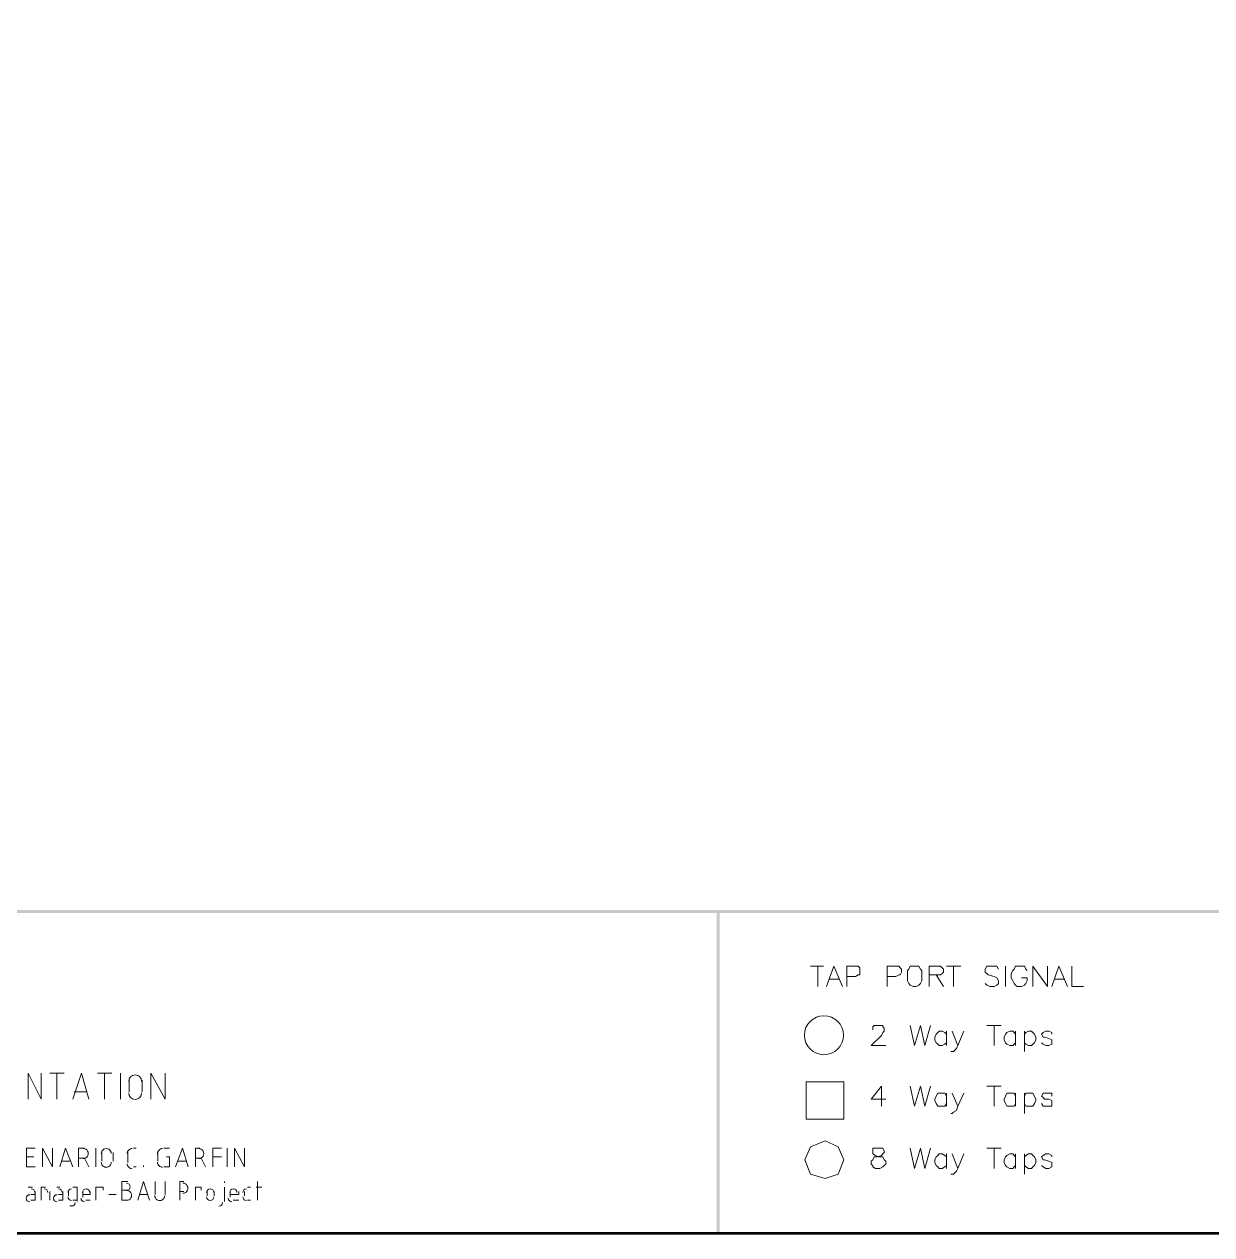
# Model space of a CAD drawing. Header units: millimetres. Extents: x 5.9 to 40.1, y 2 to 30.5.
# Drawn here: x 9.737 to 13.543, y 2.43 to 6.31 of the extents above; entities that cross this region are included whole.
import ezdxf

# ---------------------------------------------------------------- set-up
doc = ezdxf.new("R2010")
doc.units = ezdxf.units.MM
doc.layers.add('PDF_0', color=7, linetype='Continuous')
doc.layers.add('PDF_a1$logo$mngr$FRAME-TB', color=172, linetype='Continuous', true_color=0x0000dd)

msp = doc.modelspace()

# ---------------------------------------------------------------- linework, layer by layer
at = {"layer": 'PDF_0', "lineweight": 0, "const_width": 0.00925}
msp.add_lwpolyline([(40.0887, 2.4351), (40.0887, 30.5349), (5.8905, 30.5349), (5.8905, 2.4351)], close=True, dxfattribs=at)
at = {"layer": 'PDF_0', "color": 8, "lineweight": 0, "true_color": 0x808080}
for points in [[(12.2573, 3.291), (12.2989, 3.291)], [(12.2804, 3.291), (12.2804, 3.2263)], [(12.3082, 3.2263), (12.3313, 3.291), (12.359, 3.2263)], [(12.3729, 3.2263), (12.3729, 3.291), (12.4007, 3.291), (12.4099, 3.291), (12.4146, 3.2864), (12.4146, 3.2818), (12.4146, 3.2725), (12.4146, 3.2633), (12.4099, 3.2633), (12.4007, 3.2587), (12.3729, 3.2587)], [(12.5025, 3.2263), (12.5025, 3.291), (12.5302, 3.291), (12.5395, 3.291), (12.5441, 3.2864), (12.5488, 3.2818), (12.5488, 3.2725), (12.5441, 3.2633), (12.5395, 3.2633), (12.5302, 3.2587), (12.5025, 3.2587)], [(12.6367, 3.2263), (12.6367, 3.291), (12.6644, 3.291), (12.6737, 3.291), (12.6783, 3.2864), (12.6829, 3.2818), (12.6829, 3.2725), (12.6783, 3.2679), (12.6737, 3.2633), (12.6644, 3.2633), (12.6367, 3.2633)], [(12.6598, 3.2633), (12.6829, 3.2263)], [(12.6922, 3.291), (12.7385, 3.291)], [(12.7153, 3.291), (12.7153, 3.2263)], [(12.8588, 3.2818), (12.8541, 3.291), (12.8449, 3.291), (12.831, 3.291), (12.8218, 3.291), (12.8171, 3.2818), (12.8171, 3.2772), (12.8171, 3.2725), (12.8218, 3.2679), (12.8264, 3.2633), (12.8449, 3.2587), (12.8541, 3.254), (12.8588, 3.2448), (12.8588, 3.2355), (12.8541, 3.2309), (12.8449, 3.2263), (12.831, 3.2263), (12.8218, 3.2309), (12.8171, 3.2355)], [(12.8819, 3.291), (12.8819, 3.2263)], [(12.9513, 3.2772), (12.9467, 3.2818), (12.9421, 3.291), (12.9328, 3.291), (12.9189, 3.291), (12.9143, 3.291), (12.9097, 3.2818), (12.905, 3.2772), (12.9004, 3.2679), (12.9004, 3.254), (12.905, 3.2448), (12.9097, 3.2355), (12.9143, 3.2309), (12.9189, 3.2263), (12.9328, 3.2263), (12.9421, 3.2309), (12.9467, 3.2355), (12.9513, 3.2448), (12.9513, 3.254), (12.9328, 3.254)], [(12.9698, 3.2263), (12.9698, 3.291), (13.0161, 3.2263), (13.0161, 3.291)], [(13.03, 3.2263), (13.0531, 3.291), (13.0809, 3.2263)], [(13.0947, 3.291), (13.0947, 3.2263), (13.1318, 3.2263)], [(12.3174, 3.2494), (12.3498, 3.2494)], [(13.0392, 3.2494), (13.0716, 3.2494)], [(12.4562, 3.0875), (12.4562, 3.0921), (12.4562, 3.0967), (12.4608, 3.1013), (12.4655, 3.1013), (12.4794, 3.1013), (12.4886, 3.1013), (12.4886, 3.0967), (12.4932, 3.0921), (12.4932, 3.0828), (12.4886, 3.0782), (12.484, 3.069), (12.4516, 3.0366), (12.4979, 3.0366)], [(12.5765, 3.1013), (12.5904, 3.0366), (12.6089, 3.1013), (12.6228, 3.0366), (12.6413, 3.1013)], [(12.6922, 3.0736), (12.6876, 3.0782), (12.6783, 3.0828), (12.6691, 3.0828), (12.6644, 3.0782), (12.6598, 3.0736), (12.6552, 3.0643), (12.6552, 3.0551), (12.6598, 3.0458), (12.6644, 3.0412), (12.6691, 3.0366), (12.6783, 3.0366), (12.6876, 3.0412), (12.6922, 3.0458)], [(12.6922, 3.0828), (12.6922, 3.0366)], [(12.7107, 3.0828), (12.7292, 3.0366), (12.7477, 3.0828)], [(12.8218, 3.1013), (12.868, 3.1013)], [(12.8449, 3.1013), (12.8449, 3.0366)], [(12.9143, 3.0736), (12.9097, 3.0782), (12.905, 3.0828), (12.8958, 3.0828), (12.8865, 3.0782), (12.8819, 3.0736), (12.8773, 3.0643), (12.8773, 3.0551), (12.8819, 3.0458), (12.8865, 3.0412), (12.8958, 3.0366), (12.905, 3.0366), (12.9097, 3.0412), (12.9143, 3.0458)], [(12.9143, 3.0828), (12.9143, 3.0366)], [(12.9421, 3.0828), (12.9421, 3.0181)], [(12.9421, 3.0736), (12.9467, 3.0782), (12.9559, 3.0828), (12.9652, 3.0828), (12.9698, 3.0782), (12.9744, 3.0736), (12.9791, 3.0643), (12.9791, 3.0551), (12.9744, 3.0458), (12.9698, 3.0412), (12.9652, 3.0366), (12.9559, 3.0366), (12.9467, 3.0412), (12.9421, 3.0458)], [(13.03, 3.0736), (13.03, 3.0782), (13.0207, 3.0828), (13.0115, 3.0828), (13.0022, 3.0782), (12.9976, 3.0736), (13.0022, 3.0643), (13.0068, 3.0643), (13.0207, 3.0597), (13.03, 3.0551), (13.03, 3.0504), (13.03, 3.0458), (13.03, 3.0412), (13.0207, 3.0366), (13.0115, 3.0366), (13.0022, 3.0412), (12.9976, 3.0458)], [(12.7292, 3.0366), (12.7246, 3.0273), (12.7153, 3.0181), (12.7107, 3.0181), (12.7061, 3.0181)], [(12.484, 2.8422), (12.484, 2.907), (12.4516, 2.8654), (12.4979, 2.8654)], [(12.5765, 2.907), (12.5904, 2.8422), (12.6089, 2.907), (12.6228, 2.8422), (12.6413, 2.907)], [(12.6922, 2.8746), (12.6876, 2.8839), (12.6783, 2.8839), (12.6691, 2.8839), (12.6644, 2.8839), (12.6598, 2.8746), (12.6552, 2.8654), (12.6552, 2.8607), (12.6598, 2.8515), (12.6644, 2.8422), (12.6691, 2.8422), (12.6783, 2.8422), (12.6876, 2.8422), (12.6922, 2.8515)], [(12.6922, 2.8839), (12.6922, 2.8422)], [(12.7107, 2.8839), (12.7292, 2.8422), (12.7477, 2.8839)], [(12.8218, 2.907), (12.868, 2.907)], [(12.8449, 2.907), (12.8449, 2.8422)], [(12.9143, 2.8746), (12.9097, 2.8839), (12.905, 2.8839), (12.8958, 2.8839), (12.8865, 2.8839), (12.8819, 2.8746), (12.8773, 2.8654), (12.8773, 2.8607), (12.8819, 2.8515), (12.8865, 2.8422), (12.8958, 2.8422), (12.905, 2.8422), (12.9097, 2.8422), (12.9143, 2.8515)], [(12.9143, 2.8839), (12.9143, 2.8422)], [(12.9421, 2.8839), (12.9421, 2.8191)], [(12.9421, 2.8746), (12.9467, 2.8839), (12.9559, 2.8839), (12.9652, 2.8839), (12.9698, 2.8839), (12.9744, 2.8746), (12.9791, 2.8654), (12.9791, 2.8607), (12.9744, 2.8515), (12.9698, 2.8422), (12.9652, 2.8422), (12.9559, 2.8422), (12.9467, 2.8422), (12.9421, 2.8515)], [(13.03, 2.8746), (13.03, 2.8839), (13.0207, 2.8839), (13.0115, 2.8839), (13.0022, 2.8839), (12.9976, 2.8746), (13.0022, 2.87), (13.0068, 2.8654), (13.0207, 2.8654), (13.03, 2.8607), (13.03, 2.8561), (13.03, 2.8515), (13.03, 2.8422), (13.0207, 2.8422), (13.0115, 2.8422), (13.0022, 2.8422), (12.9976, 2.8515)], [(12.7292, 2.8422), (12.7246, 2.8283), (12.7153, 2.8237), (12.7107, 2.8191), (12.7061, 2.8191)], [(12.5765, 2.708), (12.5904, 2.6433), (12.6089, 2.708), (12.6228, 2.6433), (12.6413, 2.708)], [(12.6922, 2.6803), (12.6876, 2.6849), (12.6783, 2.6895), (12.6691, 2.6895), (12.6644, 2.6849), (12.6598, 2.6803), (12.6552, 2.671), (12.6552, 2.6618), (12.6598, 2.6525), (12.6644, 2.6479), (12.6691, 2.6433), (12.6783, 2.6433), (12.6876, 2.6479), (12.6922, 2.6525)], [(12.6922, 2.6895), (12.6922, 2.6433)], [(12.7107, 2.6895), (12.7292, 2.6433), (12.7477, 2.6895)], [(12.8218, 2.708), (12.868, 2.708)], [(12.8449, 2.708), (12.8449, 2.6433)], [(12.9143, 2.6803), (12.9097, 2.6849), (12.905, 2.6895), (12.8958, 2.6895), (12.8865, 2.6849), (12.8819, 2.6803), (12.8773, 2.671), (12.8773, 2.6618), (12.8819, 2.6525), (12.8865, 2.6479), (12.8958, 2.6433), (12.905, 2.6433), (12.9097, 2.6479), (12.9143, 2.6525)], [(12.9143, 2.6895), (12.9143, 2.6433)], [(12.9421, 2.6895), (12.9421, 2.6248)], [(12.9421, 2.6803), (12.9467, 2.6849), (12.9559, 2.6895), (12.9652, 2.6895), (12.9698, 2.6849), (12.9744, 2.6803), (12.9791, 2.671), (12.9791, 2.6618), (12.9744, 2.6525), (12.9698, 2.6479), (12.9652, 2.6433), (12.9559, 2.6433), (12.9467, 2.6479), (12.9421, 2.6525)], [(13.03, 2.6803), (13.03, 2.6849), (13.0207, 2.6895), (13.0115, 2.6895), (13.0022, 2.6849), (12.9976, 2.6803), (13.0022, 2.671), (13.0068, 2.671), (13.0207, 2.6664), (13.03, 2.6618), (13.03, 2.6571), (13.03, 2.6525), (13.03, 2.6479), (13.0207, 2.6433), (13.0115, 2.6433), (13.0022, 2.6479), (12.9976, 2.6525)], [(12.7292, 2.6433), (12.7246, 2.634), (12.7153, 2.6248), (12.7107, 2.6248), (12.7061, 2.6248)]]:
    msp.add_lwpolyline(points, dxfattribs=at)
for points in [[(12.5858, 3.291), (12.5765, 3.291), (12.5719, 3.2818), (12.5673, 3.2772), (12.5673, 3.2679), (12.5673, 3.254), (12.5673, 3.2448), (12.5719, 3.2355), (12.5765, 3.2309), (12.5858, 3.2263), (12.595, 3.2263), (12.6043, 3.2309), (12.6089, 3.2355), (12.6135, 3.2448), (12.6135, 3.254), (12.6135, 3.2679), (12.6135, 3.2772), (12.6089, 3.2818), (12.6043, 3.291), (12.595, 3.291)], [(12.2434, 2.9209), (12.2434, 2.8006), (12.3637, 2.8006), (12.3637, 2.9209)], [(12.3035, 2.6109), (12.3452, 2.6248), (12.3637, 2.671), (12.3452, 2.7127), (12.3035, 2.7312), (12.2573, 2.7127), (12.2387, 2.671), (12.2573, 2.6248)], [(12.4655, 2.708), (12.4562, 2.708), (12.4562, 2.6988), (12.4562, 2.6942), (12.4562, 2.6895), (12.4655, 2.6849), (12.4747, 2.6803), (12.4886, 2.6803), (12.4932, 2.671), (12.4979, 2.6664), (12.4979, 2.6571), (12.4932, 2.6525), (12.4886, 2.6479), (12.4794, 2.6433), (12.4655, 2.6433), (12.4562, 2.6479), (12.4562, 2.6525), (12.4516, 2.6571), (12.4516, 2.6664), (12.4562, 2.671), (12.4608, 2.6803), (12.4701, 2.6803), (12.484, 2.6849), (12.4886, 2.6895), (12.4932, 2.6942), (12.4932, 2.6988), (12.4886, 2.708), (12.4794, 2.708)]]:
    msp.add_lwpolyline(points, close=True, dxfattribs=at)
msp.add_lwpolyline([(12.2374, 3.0701, 1), (12.3623, 3.0701, 1)], format="xyb", close=True, dxfattribs=at)
at = {"layer": 'PDF_0', "lineweight": 9}
for points in [[(9.7494, 2.8654), (9.7494, 2.9486), (9.7911, 2.8654), (9.7911, 2.9486)], [(9.8188, 2.9486), (9.8651, 2.9486)], [(9.842, 2.8654), (9.842, 2.9486)], [(9.8929, 2.8654), (9.9206, 2.9486), (9.9437, 2.8654)], [(9.9715, 2.9486), (10.0178, 2.9486)], [(9.9946, 2.8654), (9.9946, 2.9486)], [(10.0455, 2.8654), (10.0455, 2.9486)], [(10.1427, 2.8654), (10.1427, 2.9486), (10.189, 2.8654), (10.189, 2.9486)], [(10.0733, 2.8885), (10.0733, 2.9255)], [(10.1149, 2.9255), (10.1149, 2.8885)], [(9.9391, 2.8885), (9.8975, 2.8885)]]:
    msp.add_lwpolyline(points, dxfattribs=at)
for centre, start, end in [((10.0927, 2.9221), 0, 180), ((10.0927, 2.8851), 180, 360)]:
    msp.add_arc(centre, 0.0208, start, end, dxfattribs=at)
at = {"layer": 'PDF_0', "transparency": 33554559}
for points in [[(5.8905, 3.4715), (5.8905, 3.4622), (40.0887, 3.4715)], [(5.8905, 3.4622), (40.0887, 3.4715), (40.0887, 3.4622)], [(11.9658, 3.4669), (11.9565, 3.4669), (11.9658, 2.4351)], [(11.9565, 3.4669), (11.9658, 2.4351), (11.9565, 2.4351)]]:
    msp.add_solid(points, dxfattribs=at)
at = {"layer": 'PDF_a1$logo$mngr$FRAME-TB', "color": 7, "lineweight": 9}
for points in [[(9.7725, 2.6479), (9.7448, 2.6479), (9.7448, 2.708), (9.7725, 2.708)], [(9.7679, 2.6803), (9.7448, 2.6803)], [(9.7957, 2.6479), (9.7957, 2.708), (9.8281, 2.6479), (9.8281, 2.708)], [(9.8512, 2.6479), (9.8697, 2.708), (9.8929, 2.6479)], [(9.9114, 2.6479), (9.9114, 2.708), (9.9299, 2.708)], [(9.9669, 2.6479), (9.9669, 2.708)], [(9.9854, 2.6664), (9.9854, 2.6942)], [(10.0224, 2.6942), (10.0224, 2.6664)], [(10.0687, 2.6618), (10.0687, 2.6942)], [(10.0872, 2.708), (10.0964, 2.708)], [(10.1658, 2.6664), (10.1658, 2.6942)], [(10.1844, 2.708), (10.2029, 2.708)], [(10.1936, 2.6803), (10.2029, 2.6803), (10.2029, 2.6479), (10.1844, 2.6479)], [(10.2214, 2.6479), (10.2445, 2.708), (10.263, 2.6479)], [(10.2861, 2.6479), (10.2861, 2.708), (10.3, 2.708)], [(10.3417, 2.6479), (10.3417, 2.708), (10.3694, 2.708)], [(10.3417, 2.6803), (10.3694, 2.6803)], [(10.3879, 2.6479), (10.3879, 2.708)], [(10.4111, 2.6479), (10.4111, 2.708), (10.4435, 2.6479), (10.4435, 2.708)], [(9.8836, 2.6664), (9.8558, 2.6664)], [(9.9114, 2.6757), (9.9299, 2.6757), (9.9437, 2.6479)], [(10.0964, 2.6479), (10.0872, 2.6479)], [(10.1196, 2.6479), (10.1196, 2.6525)], [(10.2584, 2.6664), (10.2306, 2.6664)], [(10.3, 2.6757), (10.2861, 2.6757)], [(10.3047, 2.6757), (10.3185, 2.6479)], [(10.0687, 2.6016), (10.0502, 2.6016), (10.0502, 2.5415), (10.0687, 2.5415)], [(10.1011, 2.5415), (10.1196, 2.6016), (10.1381, 2.5415)], [(10.1566, 2.6016), (10.1566, 2.56)], [(10.189, 2.56), (10.189, 2.6016)], [(10.2353, 2.5415), (10.2353, 2.6016), (10.2491, 2.6016)], [(10.3787, 2.597), (10.3787, 2.6016)], [(10.4851, 2.5415), (10.4851, 2.6016)], [(9.7494, 2.5831), (9.7633, 2.5831)], [(9.7725, 2.5692), (9.7725, 2.5415), (9.7587, 2.5415)], [(9.7911, 2.5415), (9.7911, 2.5831), (9.8049, 2.5831)], [(9.8188, 2.5692), (9.8188, 2.5415)], [(9.842, 2.5831), (9.8512, 2.5831)], [(9.8605, 2.5692), (9.8605, 2.5415), (9.8466, 2.5415)], [(9.879, 2.5692), (9.879, 2.5554)], [(9.9067, 2.5368), (9.9067, 2.5831), (9.8929, 2.5831)], [(9.9252, 2.5507), (9.9252, 2.5692)], [(9.9484, 2.5692), (9.9484, 2.56), (9.9252, 2.56)], [(9.9669, 2.5415), (9.9669, 2.5831), (9.99, 2.5831), (9.99, 2.5739)], [(10.0687, 2.5739), (10.0502, 2.5739)], [(10.2491, 2.5692), (10.2353, 2.5692)], [(10.2861, 2.5415), (10.2861, 2.5831), (10.3047, 2.5831), (10.3047, 2.5739)], [(10.3232, 2.5554), (10.3232, 2.5692)], [(10.3463, 2.5692), (10.3463, 2.5554)], [(10.3787, 2.5368), (10.3787, 2.5831)], [(10.3972, 2.5507), (10.3972, 2.5692)], [(10.425, 2.5692), (10.425, 2.56), (10.3972, 2.56)], [(10.4435, 2.5554), (10.4435, 2.5692)], [(10.4527, 2.5831), (10.462, 2.5831)], [(10.4805, 2.5831), (10.499, 2.5831)], [(9.7587, 2.56), (9.7725, 2.56)], [(9.8466, 2.56), (9.8605, 2.56)], [(9.8836, 2.523), (9.8929, 2.523)], [(9.8929, 2.5415), (9.9067, 2.5415)], [(9.9484, 2.5415), (9.9345, 2.5415)], [(10.0085, 2.56), (10.0317, 2.56)], [(10.1335, 2.56), (10.1057, 2.56)], [(10.425, 2.5415), (10.4065, 2.5415)], [(10.462, 2.5415), (10.4527, 2.5415)]]:
    msp.add_lwpolyline(points, dxfattribs=at)
msp.add_lwpolyline([(10.0649, 2.5403, 1.000001), (10.0649, 2.5727, 0.999999), (10.0649, 2.5959)], format="xyb", dxfattribs=at)
for centre, radius, start, end in [((9.9261, 2.6907), 0.0162, 269.9999, 90.0001), ((10.0001, 2.6907), 0.0162, 359.9999, 180.0001), ((10.0834, 2.6907), 0.0162, 89.9999, 180.0001), ((10.1806, 2.6907), 0.0162, 89.9999, 180.0001), ((10.2963, 2.6907), 0.0162, 269.9999, 90.0001), ((10.0001, 2.663), 0.0162, 179.9999, 0.0001), ((10.0834, 2.6583), 0.0162, 179.9999, 270.0001), ((10.1806, 2.663), 0.0162, 179.9999, 270.0001), ((9.7595, 2.5658), 0.0116, 0, 89.9999), ((9.8012, 2.5658), 0.0116, 0, 89.9999), ((9.8475, 2.5658), 0.0116, 0, 89.9999), ((9.8891, 2.5658), 0.0116, 90.0001, 179.9999), ((9.9354, 2.5658), 0.0116, 0, 179.9999), ((10.2454, 2.5797), 0.0162, 269.9999, 90.0001), ((10.3333, 2.5658), 0.0116, 0, 179.9999), ((10.4073, 2.5658), 0.0116, 0, 179.9999), ((10.449, 2.5658), 0.0116, 90.0001, 179.9999), ((9.7549, 2.5473), 0.0116, 90.0001, 269.9999), ((9.8428, 2.5473), 0.0116, 90.0001, 269.9999), ((9.8891, 2.5519), 0.0116, 180.0001, 269.9999), ((9.8891, 2.5334), 0.0116, 270.0001, 359.9999), ((9.9307, 2.5473), 0.0116, 180.0001, 269.9999), ((10.1714, 2.5565), 0.0162, 179.9999, 0.0001), ((10.3333, 2.5519), 0.0116, 180.0001, 359.9999), ((10.3611, 2.5334), 0.0116, 270.0001, 359.9999), ((10.4027, 2.5473), 0.0116, 180.0001, 269.9999), ((10.449, 2.5519), 0.0116, 180.0001, 269.9999)]:
    msp.add_arc(centre, radius, start, end, dxfattribs=at)

doc.saveas('drawing.dxf')
